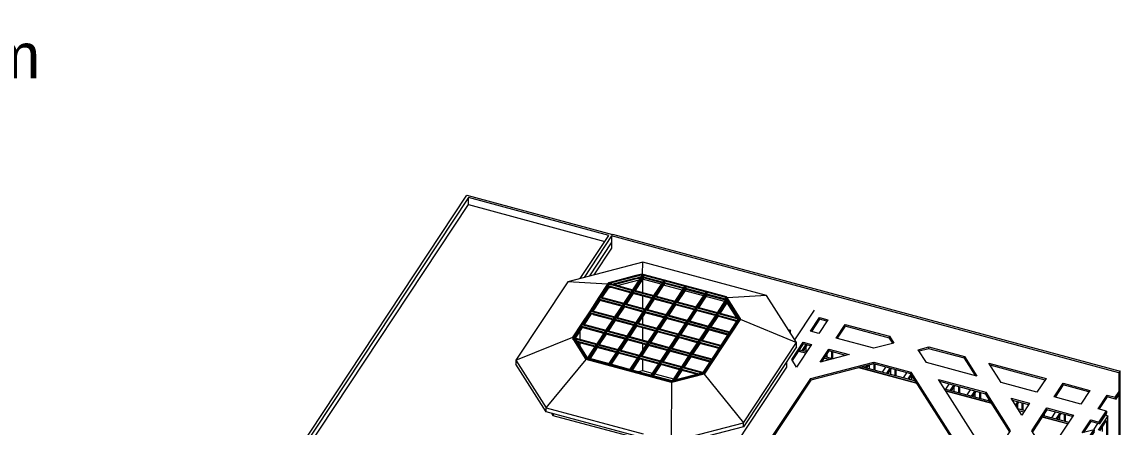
# Model space of a CAD drawing. Header units: millimetres. Extents: x -40531 to 31993, y -28732 to 45416.
# Drawn here: x -15798 to 31993, y 27770 to 45416 of the extents above; entities that cross this region are included whole.
import ezdxf

# ---------------------------------------------------------------- set-up
doc = ezdxf.new("R2010")
doc.units = ezdxf.units.MM
for name, color, linetype, lineweight in [('A-FLOR', 192, 'Continuous', 9), ('A-GENM', 13, 'Continuous', 9), ('A-GLAZ-CURT', 52, 'Continuous', 9), ('A-GLAZ-CWMG', 51, 'Continuous', 9), ('A-ROOF', 132, 'Continuous', 9), ('A-WALL', 113, 'Continuous', 9), ('A-WALL-FNSH', 113, 'Continuous', 25), ('A-WALL-PATT', 111, 'Continuous', 25), ('G-ANNO-TEXT', 231, 'Continuous', 9), ('I-WALL', 2, 'Continuous', 9)]:
    doc.layers.add(name, color=color, linetype=linetype, lineweight=lineweight)
doc.styles.add('Arial', font='arial.ttf', dxfattribs={"height": 1967.065868})
pattern_1 = [(56.539, (-661.76, 9741.72), (316.28975, 634.84372), [23.663, -406.57, 23.663, -2701.146]), (56.539, (-661.76, 9741.72), (316.28975, 634.84372), [-453.896, -406.57, 23.663, -836.803, -1434.11]), (56.539, (-661.76, 9741.72), (316.28975, 634.84372), [-1720.932, 23.663, -406.57, 23.663, -980.214]), (56.539, (-661.76, 9741.72), (316.28975, 634.84372), [-2174.828, -263.159, 23.663, -693.392]), (117.634, (-543.15, 9999.32), (-226.62287, 120.31486), [14.065, -241.654, -1619.554]), (117.634, (-543.15, 9999.32), (-226.62287, 120.31486), [-255.719, 14.065, -241.654, -1363.835]), (117.634, (-543.15, 9999.32), (-226.62287, 120.31486), [-511.438, 14.065, -497.373, -852.397]), (117.634, (-543.15, 9999.32), (-226.62287, 120.31486), [-1022.876, 14.065, -241.654, -596.678]), (117.634, (-543.15, 9999.32), (-226.62287, 120.31486), [-1278.595, 14.065, -156.415, -426.198]), (117.634, (-543.15, 9999.32), (-226.62287, 120.31486), [-1449.074, 14.065, -412.134]), (258.548, (-503.62, 10371.69), (-89.66235, -755.15797), [32.855, -564.514, -3783.336]), (258.548, (-503.62, 10371.69), (-89.66235, -755.15797), [-597.369, 32.855, -564.514, -3185.967]), (258.548, (-503.62, 10371.69), (-89.66235, -755.15797), [-1194.738, 32.855, -1161.882, -1991.23]), (258.548, (-503.62, 10371.69), (-89.66235, -755.15797), [-2389.475, 32.855, -564.514, -1393.861]), (258.548, (-503.62, 10371.69), (-89.66235, -755.15797), [-2986.844, 32.855, -365.391, -995.615]), (258.548, (-503.62, 10371.69), (-89.66235, -755.15797), [-3385.09, 32.855, -962.76])]

# ---------------------------------------------------------------- blocks, each defined once
blk = doc.blocks.new('System Panel - Glazed-153580-3D Section')
at = {"layer": 'A-GLAZ-CURT'}
for p, q in [((12928, 30277), (12635, 29834)), ((12650, 29838), (12928, 30258)), ((13622, 30090), (12928, 30277)), ((12928, 30258), (12928, 30277)), ((12928, 30258), (13585, 30081))]:
    blk.add_line(p, q, dxfattribs=at)
blk = doc.blocks.new('System Panel - Glazed-153581-3D Section')
at = {"layer": 'A-GLAZ-CURT'}
for p, q in [((13317, 30866), (12990, 30372)), ((13001, 30369), (13317, 30847)), ((14172, 30635), (13317, 30866)), ((13317, 30847), (13317, 30866)), ((13317, 30847), (14161, 30619))]:
    blk.add_line(p, q, dxfattribs=at)
blk = doc.blocks.new('System Panel - Glazed-153474-3D Section')
at = {"layer": 'A-GLAZ-CURT'}
for p, q in [((13706, 31455), (13379, 30960)), ((13390, 30958), (13706, 31436)), ((14561, 31224), (13706, 31455)), ((13706, 31436), (13706, 31455)), ((13706, 31436), (14551, 31208))]:
    blk.add_line(p, q, dxfattribs=at)
blk = doc.blocks.new('System Panel - Glazed-153582-3D Section')
at = {"layer": 'A-GLAZ-CURT'}
for p, q in [((12007, 30526), (11670, 30017)), ((11681, 30014), (12007, 30507)), ((12839, 30301), (12007, 30526)), ((12007, 30507), (12007, 30526)), ((12007, 30507), (12828, 30285))]:
    blk.add_line(p, q, dxfattribs=at)
blk = doc.blocks.new('System Panel - Glazed-153440-3D Section')
at = {"layer": 'A-GLAZ-CURT'}
for p, q in [((12396, 31115), (12069, 30620)), ((12080, 30617), (12396, 31096)), ((13228, 30890), (12396, 31115)), ((12396, 31096), (12396, 31115)), ((12396, 31096), (13217, 30874))]:
    blk.add_line(p, q, dxfattribs=at)
blk = doc.blocks.new('System Panel - Glazed-153583-3D Section')
at = {"layer": 'A-GLAZ-CURT'}
for p, q in [((11086, 30775), (10749, 30266)), ((10760, 30263), (11086, 30756)), ((11918, 30550), (11086, 30775)), ((11086, 30756), (11086, 30775)), ((11086, 30756), (11907, 30534))]:
    blk.add_line(p, q, dxfattribs=at)
blk = doc.blocks.new('System Panel - Glazed-153584-3D Section')
at = {"layer": 'A-GLAZ-CURT'}
for p, q in [((14874, 33221), (14547, 32727)), ((14558, 32724), (14874, 33202)), ((14914, 33210), (14874, 33221)), ((14874, 33202), (14874, 33221)), ((14874, 33202), (14914, 33191)), ((15360, 32507), (14932, 33181)), ((14932, 33162), (14932, 33181)), ((14932, 33162), (15346, 32511))]:
    blk.add_line(p, q, dxfattribs=at)
blk = doc.blocks.new('System Panel - Glazed-153606-3D Section')
at = {"layer": 'A-GLAZ-CURT'}
for p, q in [((13952, 33470), (13626, 32976)), ((14011, 33559), (13952, 33470)), ((13952, 33451), (14011, 33540)), ((13952, 33451), (13952, 33470)), ((14833, 33337), (14011, 33559)), ((14011, 33540), (14011, 33559)), ((14011, 33540), (14832, 33318)), ((13636, 32973), (13952, 33451)), ((14855, 33303), (14833, 33337)), ((14833, 33318), (14833, 33337)), ((14833, 33318), (14840, 33307)), ((14874, 33262), (14877, 33268)), ((14877, 33249), (14874, 33243))]:
    blk.add_line(p, q, dxfattribs=at)
blk = doc.blocks.new('System Panel - Glazed-153586-3D Section')
at = {"layer": 'A-GLAZ-CURT'}
for p, q in [((13031, 33719), (12704, 33224)), ((12715, 33221), (13031, 33699)), ((13090, 33808), (13031, 33719)), ((13031, 33699), (13031, 33719)), ((13031, 33699), (13042, 33716)), ((13043, 33717), (13090, 33788)), ((13922, 33583), (13090, 33808)), ((13090, 33788), (13090, 33808)), ((13090, 33788), (13911, 33567))]:
    blk.add_line(p, q, dxfattribs=at)
blk = doc.blocks.new('System Panel - Glazed-153607-3D Section')
at = {"layer": 'A-GLAZ-CURT'}
for p, q in [((14877, 33268), (14874, 33262)), ((14874, 33243), (14877, 33249)), ((14874, 33221), (14914, 33210)), ((14914, 33191), (14874, 33202)), ((14914, 33210), (14877, 33268)), ((14877, 33249), (14877, 33268)), ((14877, 33249), (14899, 33214)), ((14899, 33214), (14914, 33191)), ((14914, 33191), (14914, 33210))]:
    blk.add_line(p, q, dxfattribs=at)
blk = doc.blocks.new('System Panel - Glazed-153628-3D Section')
at = {"layer": 'A-GLAZ-CURT'}
for p, q in [((9154, 31296), (8341, 31516)), ((8355, 31493), (9143, 31280))]:
    blk.add_line(p, q, dxfattribs=at)
blk = doc.blocks.new('System Panel - Glazed-153627-3D Section')
at = {"layer": 'A-GLAZ-CURT'}
for p, q in [((8572, 32147), (8250, 31659)), ((8256, 31650), (8572, 32128)), ((8688, 32116), (8572, 32147)), ((8572, 32128), (8572, 32147)), ((8572, 32128), (8688, 32097)), ((9543, 31885), (8688, 32116)), ((8688, 32097), (8688, 32116)), ((8688, 32097), (9533, 31869))]:
    blk.add_line(p, q, dxfattribs=at)
blk = doc.blocks.new('System Panel - Glazed-153626-3D Section')
at = {"layer": 'A-GLAZ-CURT'}
for p, q in [((8961, 32736), (8635, 32242)), ((8645, 32239), (8961, 32717)), ((9077, 32705), (8961, 32736)), ((8961, 32717), (8961, 32736)), ((8961, 32717), (9077, 32685)), ((9932, 32474), (9077, 32705)), ((9077, 32685), (9077, 32705)), ((9077, 32685), (9922, 32457))]:
    blk.add_line(p, q, dxfattribs=at)
blk = doc.blocks.new('System Panel - Glazed-153625-3D Section')
at = {"layer": 'A-GLAZ-CURT'}
for p, q in [((9977, 34009), (9886, 33985)), ((9923, 33975), (9977, 33990)), ((10940, 34259), (9977, 34009)), ((9977, 33990), (10940, 34239)), ((9977, 33990), (9977, 34009)), ((10940, 34239), (10940, 34259)), ((11100, 34240), (10987, 34271)), ((10987, 34251), (11089, 34224))]:
    blk.add_line(p, q, dxfattribs=at)
blk = doc.blocks.new('System Panel - Glazed-153545-3D Section')
at = {"layer": 'A-GLAZ-CURT'}
for p, q in [((11148, 34312), (10987, 34271)), ((10987, 34271), (11100, 34240)), ((10987, 34252), (10987, 34271)), ((10987, 34251), (10987, 34252)), ((11089, 34224), (10987, 34251)), ((10988, 34252), (11023, 34261)), ((11023, 34261), (11132, 34289))]:
    blk.add_line(p, q, dxfattribs=at)
blk = doc.blocks.new('Rectangular Mullion - 50 x 150mm-153574-3D Section')
at = {"layer": 'A-GLAZ-CWMG'}
for p, q in [((12882, 30366), (12508, 29801)), ((12928, 30354), (12574, 29818)), ((12928, 30238), (12666, 29842)), ((12882, 30366), (12928, 30354)), ((12928, 30354), (12928, 30277)), ((12928, 30277), (12928, 30238)), ((12508, 29801), (12574, 29818))]:
    blk.add_line(p, q, dxfattribs=at)
blk = doc.blocks.new('Rectangular Mullion - 50 x 150mm-153491-3D Section')
at = {"layer": 'A-GLAZ-CWMG'}
for p, q in [((8572, 32224), (8592, 32253)), ((8572, 32147), (8572, 32224)), ((8688, 32192), (8572, 32224)), ((8572, 32108), (8572, 32147)), ((8688, 32077), (8572, 32108)), ((8708, 32222), (8592, 32253))]:
    blk.add_line(p, q, dxfattribs=at)
blk = doc.blocks.new('Rectangular Mullion - 50 x 150mm-153575-3D Section')
at = {"layer": 'A-GLAZ-CWMG'}
for p, q in [((8194, 31632), (8213, 31661)), ((8194, 31574), (8194, 31632)), ((8299, 31604), (8194, 31632)), ((8318, 31633), (8213, 31661))]:
    blk.add_line(p, q, dxfattribs=at)
blk = doc.blocks.new('Rectangular Mullion - 50 x 150mm-153593-3D Section')
at = {"layer": 'A-GLAZ-CWMG'}
for p, q in [((15392, 32481), (15417, 32519)), ((15417, 32519), (15463, 32507)), ((15438, 32469), (15463, 32507)), ((15463, 32507), (15463, 32451))]:
    blk.add_line(p, q, dxfattribs=at)
blk = doc.blocks.new('Rectangular Mullion - 50 x 150mm-153510-3D Section')
at = {"layer": 'A-GLAZ-CWMG'}
for p, q in [((14826, 33426), (14872, 33438)), ((14858, 33374), (14826, 33426)), ((14905, 33386), (14858, 33374)), ((14858, 33374), (14858, 33302)), ((14905, 33386), (14872, 33438))]:
    blk.add_line(p, q, dxfattribs=at)
blk = doc.blocks.new('Rectangular Mullion - 50 x 150mm-153479-3D Section')
at = {"layer": 'A-GLAZ-CWMG'}
for p, q in [((10777, 33710), (9855, 33959)), ((10796, 33740), (9875, 33988)), ((10689, 33618), (9855, 33843))]:
    blk.add_line(p, q, dxfattribs=at)
blk = doc.blocks.new('Rectangular Mullion - 50 x 150mm-153428-3D Section')
at = {"layer": 'A-GLAZ-CWMG'}
for p, q in [((11698, 33461), (10777, 33710)), ((11717, 33491), (10796, 33740)), ((11610, 33370), (10800, 33589))]:
    blk.add_line(p, q, dxfattribs=at)
blk = doc.blocks.new('Rectangular Mullion - 50 x 150mm-153494-3D Section')
at = {"layer": 'A-GLAZ-CWMG'}
for p, q in [((14993, 31878), (14072, 32126)), ((15013, 31907), (14092, 32156)), ((14929, 31780), (14095, 32005)), ((15013, 31907), (14993, 31878))]:
    blk.add_line(p, q, dxfattribs=at)
blk = doc.blocks.new('Rectangular Mullion - 50 x 150mm-V1-3D Section')
at = {"layer": 'A-GLAZ-CWMG'}
for p, q in [((9220, 31355), (8299, 31604)), ((9240, 31384), (8318, 31633)), ((9132, 31263), (8370, 31469))]:
    blk.add_line(p, q, dxfattribs=at)
blk = doc.blocks.new('Rectangular Mullion - 50 x 150mm-153452-3D Section')
at = {"layer": 'A-GLAZ-CWMG'}
for p, q in [((13988, 33642), (13067, 33890)), ((14008, 33671), (13086, 33920)), ((13900, 33550), (13090, 33769))]:
    blk.add_line(p, q, dxfattribs=at)
blk = doc.blocks.new('Rectangular Mullion - 50 x 150mm-153594-3D Section')
at = {"layer": 'A-GLAZ-CWMG'}
for p, q in [((15409, 32507), (14932, 33257)), ((15331, 32515), (14932, 33142)), ((15463, 32507), (14979, 33269)), ((15463, 32507), (15463, 32451))]:
    blk.add_line(p, q, dxfattribs=at)
blk = doc.blocks.new('Rectangular Mullion - 50 x 150mm-153595-3D Section')
at = {"layer": 'A-GLAZ-CWMG'}
for p, q in [((13851, 30150), (14225, 30715)), ((13889, 30125), (14271, 30702)), ((13889, 30125), (13889, 30069))]:
    blk.add_line(p, q, dxfattribs=at)
blk = doc.blocks.new('Rectangular Mullion - 50 x 150mm-153512-3D Section')
at = {"layer": 'A-GLAZ-CWMG'}
for p, q in [((14932, 33257), (14858, 33374)), ((14884, 33218), (14874, 33235)), ((14899, 33195), (14884, 33218)), ((14932, 33142), (14899, 33195)), ((14979, 33269), (14905, 33386))]:
    blk.add_line(p, q, dxfattribs=at)
blk = doc.blocks.new('Rectangular Mullion - 50 x 150mm-153596-3D Section')
at = {"layer": 'A-GLAZ-CWMG'}
for p, q in [((13845, 30148), (13871, 30155)), ((13864, 30118), (13845, 30148)), ((13864, 30118), (13889, 30125)), ((13864, 30063), (13864, 30118)), ((13871, 30155), (13889, 30125)), ((13889, 30125), (13889, 30069))]:
    blk.add_line(p, q, dxfattribs=at)
blk = doc.blocks.new('Rectangular Mullion - 50 x 150mm-153514-3D Section')
at = {"layer": 'A-GLAZ-CWMG'}
for p, q in [((11165, 34404), (11185, 34433)), ((11244, 34417), (11185, 34433)), ((11225, 34388), (11165, 34404))]:
    blk.add_line(p, q, dxfattribs=at)
blk = doc.blocks.new('Rectangular Mullion - 50 x 150mm-153597-3D Section')
at = {"layer": 'A-GLAZ-CWMG'}
for p, q in [((8536, 32251), (8171, 31698)), ((8582, 32238), (8225, 31698)), ((8572, 32108), (8267, 31647)), ((8171, 31646), (8171, 31698))]:
    blk.add_line(p, q, dxfattribs=at)
blk = doc.blocks.new('Rectangular Mullion - 50 x 150mm-153598-3D Section')
at = {"layer": 'A-GLAZ-CWMG'}
for p, q in [((9959, 34115), (9728, 34055)), ((9977, 34085), (9766, 34030)), ((9766, 34030), (9766, 34018)), ((9977, 33970), (9960, 33965))]:
    blk.add_line(p, q, dxfattribs=at)
blk = doc.blocks.new('Rectangular Mullion - 50 x 150mm-153599-3D Section')
at = {"layer": 'A-GLAZ-CWMG'}
for p, q in [((8264, 31551), (8762, 30767)), ((8311, 31563), (8801, 30792)), ((8762, 30717), (8762, 30767))]:
    blk.add_line(p, q, dxfattribs=at)
blk = doc.blocks.new('Rectangular Mullion - 50 x 150mm-153517-3D Section')
at = {"layer": 'A-GLAZ-CWMG'}
for p, q in [((11585, 30005), (12488, 29761)), ((11604, 30035), (12489, 29796)), ((12488, 29706), (12488, 29761))]:
    blk.add_line(p, q, dxfattribs=at)
blk = doc.blocks.new('Rectangular Mullion - 50 x 150mm-153431-3D Section')
at = {"layer": 'A-GLAZ-CWMG'}
for p, q in [((10507, 31701), (10138, 31142)), ((10553, 31689), (10184, 31129)), ((10553, 31573), (10248, 31112)), ((10507, 31701), (10553, 31689)), ((10553, 31689), (10553, 31612)), ((10553, 31612), (10553, 31573)), ((10184, 31129), (10138, 31142))]:
    blk.add_line(p, q, dxfattribs=at)
blk = doc.blocks.new('Rectangular Mullion - 50 x 150mm-153536-3D Section')
at = {"layer": 'A-GLAZ-CWMG'}
for p, q in [((12123, 34145), (12064, 34056)), ((12169, 34133), (12110, 34044)), ((12169, 34017), (12110, 33929)), ((12123, 34145), (12169, 34133)), ((12169, 34133), (12169, 34056)), ((12169, 34056), (12169, 34017))]:
    blk.add_line(p, q, dxfattribs=at)
blk = doc.blocks.new('Rectangular Mullion - 50 x 150mm-153576-3D Section')
at = {"layer": 'A-GLAZ-CWMG'}
for p, q in [((12064, 34056), (11694, 33497)), ((12110, 34044), (11740, 33485)), ((11740, 33485), (11694, 33497)), ((12110, 33929), (11805, 33467))]:
    blk.add_line(p, q, dxfattribs=at)
blk = doc.blocks.new('Rectangular Mullion - 50 x 150mm-153577-3D Section')
at = {"layer": 'A-GLAZ-CWMG'}
for p, q in [((10118, 31112), (9739, 30538)), ((10164, 31100), (9785, 30526)), ((10118, 31112), (10164, 31100)), ((10164, 31100), (10164, 31023)), ((10164, 30985), (9850, 30508)), ((10164, 31023), (10164, 30985)), ((9785, 30526), (9739, 30538))]:
    blk.add_line(p, q, dxfattribs=at)
blk = doc.blocks.new('Rectangular Mullion - 50 x 150mm-153518-3D Section')
at = {"layer": 'A-GLAZ-CWMG'}
for p, q in [((8762, 30767), (8782, 30797)), ((8762, 30717), (8762, 30767)), ((8762, 30767), (8821, 30751)), ((8782, 30797), (8841, 30781))]:
    blk.add_line(p, q, dxfattribs=at)
blk = doc.blocks.new('Rectangular Mullion - 50 x 150mm-153463-3D Section')
at = {"layer": 'A-GLAZ-CWMG'}
for p, q in [((14614, 31304), (15003, 31892)), ((14660, 31291), (15049, 31880))]:
    blk.add_line(p, q, dxfattribs=at)
blk = doc.blocks.new('Rectangular Mullion - 50 x 150mm-V2-3D Section')
at = {"layer": 'A-GLAZ-CWMG'}
for p, q in [((8821, 30751), (9742, 30503)), ((8841, 30781), (9762, 30532))]:
    blk.add_line(p, q, dxfattribs=at)
blk = doc.blocks.new('Rectangular Mullion - 50 x 150mm-153600-3D Section')
at = {"layer": 'A-GLAZ-CWMG'}
for p, q in [((8203, 31647), (8264, 31551)), ((8250, 31659), (8311, 31563))]:
    blk.add_line(p, q, dxfattribs=at)
blk = doc.blocks.new('Rectangular Mullion - 50 x 150mm-153578-3D Section')
at = {"layer": 'A-GLAZ-CWMG'}
for p, q in [((13766, 30127), (12905, 30360)), ((13832, 30144), (12924, 30389)), ((13548, 30071), (12928, 30238)), ((13766, 30127), (13832, 30144))]:
    blk.add_line(p, q, dxfattribs=at)
blk = doc.blocks.new('Rectangular Mullion - 50 x 150mm-153601-3D Section')
at = {"layer": 'A-GLAZ-CWMG'}
for p, q in [((12495, 29797), (13845, 30148)), ((12513, 29768), (13864, 30118))]:
    blk.add_line(p, q, dxfattribs=at)
blk = doc.blocks.new('Rectangular Mullion - 50 x 150mm-153602-3D Section')
at = {"layer": 'A-GLAZ-CWMG'}
for p, q in [((12469, 29791), (12495, 29797)), ((12488, 29761), (12469, 29791)), ((12488, 29761), (12513, 29768)), ((12488, 29706), (12488, 29761)), ((12495, 29797), (12513, 29768)), ((12513, 29768), (12513, 29712))]:
    blk.add_line(p, q, dxfattribs=at)
blk = doc.blocks.new('Rectangular Mullion - 50 x 150mm-153603-3D Section')
at = {"layer": 'A-GLAZ-CWMG'}
for p, q in [((8171, 31698), (8217, 31710)), ((8171, 31646), (8171, 31698)), ((8171, 31698), (8203, 31647)), ((8250, 31659), (8203, 31647)), ((8217, 31710), (8250, 31659))]:
    blk.add_line(p, q, dxfattribs=at)
blk = doc.blocks.new('Rectangular Mullion - 50 x 150mm-153523-3D Section')
at = {"layer": 'A-GLAZ-CWMG'}
for p, q in [((11185, 34433), (10922, 34365)), ((11184, 34399), (10940, 34335)), ((11024, 34241), (10940, 34220)), ((11060, 34251), (11024, 34241)), ((11117, 34266), (11060, 34251)), ((11184, 34368), (11184, 34399))]:
    blk.add_line(p, q, dxfattribs=at)
blk = doc.blocks.new('Rectangular Mullion - 50 x 150mm-153524-3D Section')
at = {"layer": 'A-GLAZ-CWMG'}
for p, q in [((14833, 33413), (13988, 33642)), ((14872, 33438), (14008, 33671)), ((14821, 33301), (14011, 33520)), ((14833, 33337), (14833, 33413)), ((14833, 33309), (14833, 33337))]:
    blk.add_line(p, q, dxfattribs=at)
blk = doc.blocks.new('Rectangular Mullion - 50 x 150mm-153525-3D Section')
at = {"layer": 'A-GLAZ-CWMG'}
for p, q in [((10922, 34365), (9959, 34115)), ((10940, 34335), (9977, 34085)), ((10940, 34220), (9977, 33970))]:
    blk.add_line(p, q, dxfattribs=at)
blk = doc.blocks.new('Rectangular Mullion - 50 x 150mm-153604-3D Section')
at = {"layer": 'A-GLAZ-CWMG'}
for p, q in [((9728, 34055), (9703, 34017)), ((9728, 34055), (9774, 34043)), ((9774, 34043), (9749, 34005))]:
    blk.add_line(p, q, dxfattribs=at)
blk = doc.blocks.new('Rectangular Mullion - 50 x 150mm-V3-3D Section')
at = {"layer": 'A-GLAZ-CWMG'}
for p, q in [((9703, 34017), (9314, 33428)), ((9749, 34005), (9360, 33416)), ((9740, 33875), (9435, 33413))]:
    blk.add_line(p, q, dxfattribs=at)
blk = doc.blocks.new('Rectangular Mullion - 50 x 150mm-153605-3D Section')
at = {"layer": 'A-GLAZ-CWMG'}
for p, q in [((14827, 33310), (14458, 32751)), ((14874, 33298), (14504, 32738)), ((14874, 33182), (14569, 32721)), ((14827, 33310), (14874, 33298)), ((14874, 33298), (14874, 33221)), ((14874, 33221), (14874, 33182)), ((14504, 32738), (14458, 32751))]:
    blk.add_line(p, q, dxfattribs=at)
blk = doc.blocks.new('Family1 - Family1-218933-3D Section')
at = {"layer": 'A-GENM'}
for p, q in [((18685, 32867), (17831, 31575)), ((18521, 31948), (18916, 32545)), ((18916, 32545), (19279, 32447)), ((18916, 32468), (18916, 32545)), ((18916, 32468), (18564, 31936)), ((19279, 32447), (18885, 31850)), ((19236, 32382), (18916, 32468)), ((19637, 31647), (20032, 32244)), ((20032, 32167), (19680, 31635)), ((20032, 32244), (21961, 31723)), ((20032, 32167), (20032, 32244)), ((21961, 31646), (20032, 32167)), ((18885, 31850), (18521, 31948)), ((21280, 31203), (19637, 31647)), ((21961, 31723), (22148, 31428)), ((21961, 31646), (21961, 31723)), ((22106, 31418), (21961, 31646)), ((17704, 30712), (18203, 31467)), ((18203, 31390), (17729, 30673)), ((18567, 31369), (17914, 30381)), ((18203, 31467), (18567, 31369)), ((18203, 31390), (18203, 31467)), ((18524, 31304), (18203, 31390)), ((18943, 30597), (19319, 31166)), ((19319, 31089), (19004, 30612)), ((19319, 31166), (20210, 30925)), ((19319, 31166), (19319, 31089)), ((20065, 30888), (19319, 31089)), ((22148, 31428), (21280, 31203)), ((23212, 31141), (23672, 31261)), ((23564, 30586), (23212, 31141)), ((23672, 31184), (23254, 31075)), ((23672, 31261), (25218, 30844)), ((23672, 31184), (23672, 31261)), ((25218, 30767), (23672, 31184)), ((17914, 30381), (17704, 30712)), ((18533, 29891), (21273, 30602)), ((20210, 30925), (18943, 30597)), ((21273, 30602), (22895, 30164)), ((21273, 30525), (21273, 30602)), ((25218, 30844), (25757, 29994)), ((25218, 30767), (25218, 30844)), ((25698, 30010), (25218, 30767)), ((17479, 30373), (15300, 27076)), ((21273, 30525), (18533, 29814)), ((22895, 30088), (21273, 30525)), ((22895, 30164), (25372, 26265)), ((22895, 30088), (22895, 30164)), ((25757, 29994), (23564, 30586)), ((26821, 29707), (26281, 30556)), ((26281, 30556), (28772, 29884)), ((28729, 29819), (26340, 30464)), ((16539, 26873), (18533, 29891)), ((18533, 29814), (16564, 26835)), ((18533, 29814), (18533, 29891)), ((25330, 26254), (22895, 30088)), ((26225, 26486), (24094, 29841)), ((24094, 29841), (26151, 29285)), ((26151, 29208), (24153, 29748)), ((28378, 29287), (26821, 29707)), ((28772, 29884), (28378, 29287)), ((29130, 29084), (29524, 29681)), ((29524, 29681), (30678, 29369)), ((29524, 29604), (29524, 29681)), ((26151, 29285), (27069, 27840)), ((26151, 29208), (26151, 29285)), ((27069, 27763), (26151, 29208)), ((29524, 29604), (29173, 29072)), ((30635, 29304), (29524, 29604)), ((30678, 29369), (30284, 28772)), ((31036, 28569), (31431, 29166)), ((31431, 29166), (31800, 29066)), ((31431, 29089), (31431, 29166)), ((27255, 29023), (28060, 28806)), ((27720, 28292), (27255, 29023)), ((28017, 28741), (27314, 28930)), ((28060, 28806), (27720, 28292)), ((30284, 28772), (29130, 29084)), ((31431, 29089), (31079, 28557)), ((31800, 28990), (31431, 29089)), ((28154, 27608), (28812, 28603)), ((28812, 28526), (28179, 27569)), ((28812, 28603), (29966, 28291)), ((28812, 28526), (28812, 28603)), ((29923, 28226), (28812, 28526)), ((29966, 28291), (29272, 27241)), ((31405, 28469), (31036, 28569)), ((27069, 27840), (27214, 27612)), ((27189, 27574), (27069, 27763)), ((30342, 27519), (30718, 28088)), ((30718, 28011), (30403, 27535)), ((30718, 28088), (31087, 27989)), ((30718, 28011), (30718, 28088)), ((31087, 27912), (30718, 28011)), ((27214, 27612), (26521, 26563)), ((28512, 27044), (28154, 27608)), ((30867, 27655), (30342, 27519)), ((14762, 26931), (14669, 26790)), ((15300, 27076), (14762, 26931)), ((15074, 26732), (15595, 26873)), ((15534, 26779), (15121, 26668)), ((15595, 26873), (15409, 26590)), ((17015, 26157), (16539, 26873)), ((29272, 27241), (28512, 27044)), ((29255, 25875), (29893, 26839)), ((29893, 26839), (30417, 26975)), ((30417, 26898), (29893, 26762)), ((29893, 26762), (29893, 26839)), ((15045, 26689), (15074, 26732)), ((15074, 26732), (15074, 26681)), ((25972, 26103), (26871, 26336)), ((26521, 26563), (26225, 26486)), ((26871, 26336), (26337, 25528)), ((27221, 26110), (28035, 26321)), ((28035, 26321), (28315, 25879)), ((28035, 26244), (28035, 26321)), ((29893, 26762), (29280, 25836)), ((25372, 26265), (20906, 25106)), ((26337, 25528), (25972, 26103)), ((26810, 26244), (26014, 26037)), ((26835, 25526), (27221, 26110)), ((27221, 26033), (26860, 25487)), ((28035, 26244), (27221, 26033)), ((27221, 26033), (27221, 26110)), ((28315, 25879), (27915, 25274)), ((28290, 25841), (28035, 26244)), ((28267, 25049), (28813, 25877)), ((28813, 25877), (29182, 25296)), ((28813, 25877), (28813, 25800)), ((29405, 25639), (29255, 25875)), ((13806, 25485), (13794, 25466)), ((14170, 25364), (14182, 25383)), ((14226, 25372), (14213, 25352)), ((22106, 24782), (25718, 25720)), ((25718, 25643), (22251, 24743)), ((25839, 25530), (25183, 24538)), ((25718, 25720), (25839, 25530)), ((25718, 25643), (25718, 25720)), ((25814, 25493), (25718, 25643)), ((27130, 25062), (26835, 25526)), ((28813, 25800), (28329, 25066)), ((29141, 25285), (28813, 25800)), ((29563, 25682), (29405, 25639)), ((13548, 25093), (13535, 25074)), ((13911, 24973), (13924, 24992)), ((13967, 24980), (13954, 24961)), ((14287, 24894), (14275, 24874)), ((14546, 25285), (14533, 25266)), ((15334, 25050), (15346, 25069)), ((15389, 25057), (15377, 25038)), ((27915, 25274), (27130, 25062)), ((29182, 25296), (28267, 25049)), ((28618, 24825), (28931, 24909)), ((28931, 24909), (28990, 24816)), ((28931, 24832), (28931, 24909)), ((15075, 24658), (15087, 24677)), ((15131, 24666), (15118, 24647)), ((16997, 24601), (16979, 24628)), ((17041, 24611), (17059, 24584)), ((24817, 24439), (23533, 24093)), ((25183, 24538), (24817, 24439)), ((27938, 23796), (28618, 24825)), ((28618, 24748), (27963, 23757)), ((28931, 24832), (28618, 24748)), ((28618, 24825), (28618, 24748)), ((28990, 24739), (28931, 24832)), ((17130, 24126), (17088, 24115)), ((25244, 23118), (25885, 24089)), ((25885, 24012), (25287, 23106)), ((25885, 24089), (26628, 24289)), ((26628, 24212), (25885, 24012)), ((25885, 24012), (25885, 24089)), ((26628, 24289), (26940, 23797)), ((26628, 24289), (26628, 24212)), ((26915, 23760), (26628, 24212)), ((18651, 23693), (18633, 23720)), ((23880, 23548), (24669, 23761)), ((24607, 23667), (23921, 23483)), ((24395, 23347), (23927, 23473)), ((24669, 23761), (24395, 23347)), ((26940, 23797), (26302, 22832)), ((28127, 23510), (27938, 23796)), ((26302, 22832), (25244, 23118)), ((27150, 22603), (27439, 23041)), ((27439, 22964), (27193, 22592)), ((27439, 23041), (27628, 22755)), ((27439, 22964), (27439, 23041)), ((27628, 22678), (27439, 22964)), ((24330, 21821), (24858, 22619)), ((24858, 22542), (24330, 21744)), ((24858, 22619), (26012, 22308)), ((24858, 22542), (24858, 22619)), ((25968, 22243), (24858, 22542)), ((27471, 22516), (27150, 22603)), ((26012, 22308), (24165, 19513)), ((24545, 18748), (26764, 22105)), ((26764, 22028), (24588, 18736)), ((26764, 22105), (27133, 22005)), ((26764, 22028), (26764, 22105)), ((27133, 21928), (26764, 22028)), ((24914, 18648), (24545, 18748)), ((24165, 18215), (24213, 18289)), ((24213, 18212), (24165, 18138)), ((24604, 18179), (24165, 18060)), ((24213, 18289), (24606, 18183)), ((24213, 18212), (24213, 18289)), ((24467, 18143), (24213, 18212))]:
    blk.add_line(p, q, dxfattribs=at)
at = {"layer": 'A-GENM', "lineweight": 25}
for p, q in [((31958, 29307), (31800, 29066)), ((31800, 28990), (31958, 29230)), ((31958, 29230), (31958, 29307)), ((31800, 29066), (31800, 28990)), ((31405, 28469), (31087, 27989)), ((31087, 27912), (31405, 28392)), ((31405, 28392), (31405, 28469)), ((31087, 27989), (31087, 27912)), ((30867, 27655), (30417, 26975)), ((30417, 26898), (30867, 27578)), ((30867, 27578), (30867, 27655)), ((30417, 26975), (30417, 26898)), ((29563, 25682), (28990, 24816)), ((28990, 24739), (29563, 25605)), ((29563, 25605), (29563, 25682)), ((28990, 24816), (28990, 24739)), ((28127, 23510), (27628, 22755)), ((27628, 22678), (28127, 23433)), ((28127, 23433), (28127, 23510)), ((27471, 22516), (27133, 22005)), ((27471, 22440), (27471, 22516)), ((27628, 22755), (27628, 22678)), ((27133, 21928), (27471, 22440)), ((27133, 22005), (27133, 21928)), ((24914, 18648), (24606, 18183)), ((24914, 18571), (24914, 18648)), ((24604, 18179), (24128, 17459)), ((24604, 18102), (24604, 18179)), ((24606, 18106), (24914, 18571)), ((24606, 18183), (24606, 18106)), ((24128, 17382), (24604, 18102)), ((24128, 17459), (24128, 17382))]:
    blk.add_line(p, q, dxfattribs=at)
blk = doc.blocks.new('elman - elman-246418-3D Section')
at = {"layer": 'A-GENM'}
for p, q in [((17548, 32020), (17647, 31993)), ((17647, 31993), (17605, 31930)), ((17647, 31864), (17647, 31993)), ((18315, 31360), (18150, 31111)), ((18215, 31094), (18379, 31343)), ((18326, 31064), (18326, 31262)), ((18510, 31308), (18510, 31283)), ((19247, 30815), (19247, 30980)), ((19431, 31059), (19431, 30765)), ((19490, 30749), (19490, 31043)), ((19934, 30854), (19973, 30913)), ((20967, 30446), (20914, 30365)), ((20978, 30348), (21059, 30470)), ((21090, 30318), (21090, 30478)), ((21274, 30525), (21274, 30268)), ((21332, 30252), (21332, 30509)), ((21650, 30166), (21795, 30385)), ((21979, 30335), (21835, 30116)), ((21899, 30099), (22044, 30317)), ((22011, 30069), (22011, 30267)), ((22195, 30277), (22195, 30019)), ((22253, 30003), (22253, 30261)), ((22572, 29917), (22716, 30136)), ((22898, 30083), (22756, 29868)), ((22821, 29850), (22935, 30024)), ((22932, 29820), (22932, 30019)), ((24414, 29420), (24558, 29638)), ((24743, 29589), (24598, 29370)), ((24663, 29353), (24807, 29571)), ((24774, 29323), (24774, 29521)), ((24959, 29530), (24959, 29273)), ((25017, 29257), (25017, 29515)), ((25335, 29171), (25480, 29390)), ((25664, 29340), (25519, 29121)), ((25584, 29104), (25729, 29322)), ((25695, 29074), (25695, 29272)), ((25880, 29282), (25880, 29024)), ((25938, 29008), (25938, 29266)), ((26256, 28922), (26295, 28982)), ((27330, 28905), (27342, 28923)), ((27526, 28873), (27437, 28737)), ((27474, 28679), (27591, 28856)), ((27538, 28578), (27538, 28775)), ((27722, 28820), (27722, 28527)), ((27780, 28511), (27780, 28805)), ((28702, 28262), (28702, 28359)), ((29020, 28176), (29185, 28425)), ((29369, 28376), (29204, 28127)), ((29269, 28109), (29434, 28358)), ((29380, 28079), (29380, 28278)), ((29564, 28323), (29564, 28029)), ((29623, 28014), (29623, 28307)), ((31465, 28263), (31047, 27629)), ((31341, 28296), (31465, 28263)), ((31465, 26263), (31465, 28263)), ((30862, 27679), (31027, 27928)), ((31111, 27612), (31407, 28059)), ((31223, 27582), (31223, 27780)), ((31407, 28059), (31407, 26175)), ((31223, 26931), (31223, 27345)), ((31223, 26224), (31223, 26853)), ((31223, 26224), (31407, 26175)), ((31407, 26175), (31465, 26263))]:
    blk.add_line(p, q, dxfattribs=at)

msp = doc.modelspace()

# ---------------------------------------------------------------- hatches: boundary and pattern name
at = {"layer": 'A-WALL-PATT', "lineweight": 9}
h = msp.add_hatch(dxfattribs=at)
h.set_pattern_fill('FP_2', color=256, style=0, pattern_type=2)
h.set_pattern_definition(pattern_1)
h.paths.add_polyline_path([(31945, 26133), (31950, 26140), (31950, 30140), (31945, 30133), (31945, 26308)], flags=0)
at = {"layer": 'A-WALL-PATT'}
msp.add_hatch(color=256, dxfattribs=at).paths.add_polyline_path([(31959, 25924), (31989, 25969), (31989, 30199), (31950, 30140), (31950, 26140), (31959, 26155), (31959, 26001)], flags=0)
at = {"layer": 'A-WALL-PATT', "lineweight": 9}
h = msp.add_hatch(dxfattribs=at)
h.set_pattern_fill('FP_2', color=256, style=0, pattern_type=2)
h.set_pattern_definition(pattern_1)
h.paths.add_polyline_path([(31989, 25969), (31993, 25976), (31993, 30206), (31989, 30199), (31989, 26308)], flags=0)

# ---------------------------------------------------------------- linework, layer by layer
at = {"layer": 'A-FLOR'}
for p, q in [((8911, 34351), (9861, 35788)), ((9861, 35557), (9095, 34399)), ((18316, 30989), (17995, 31075)), ((19364, 30706), (19111, 30774)), ((23152, 29683), (20641, 30361)), ((26408, 28804), (24410, 29343)), ((7323, 28264), (7259, 28365)), ((10746, 27340), (7323, 28264)), ((27809, 28426), (27599, 28482)), ((29715, 27911), (28604, 28211))]:
    msp.add_line(p, q, dxfattribs=at)
at = {"layer": 'A-ROOF'}
for p, q in [((11221, 34952), (7957, 34102)), ((11206, 34427), (11221, 34952)), ((16610, 33496), (11221, 34952)), ((7957, 34102), (5697, 30682)), ((9687, 33992), (7957, 34102)), ((11055, 34172), (10107, 33926)), ((12019, 33988), (11208, 34206)), ((12940, 33739), (12129, 33958)), ((9709, 33813), (9443, 33411)), ((9728, 33827), (9709, 33813)), ((9728, 33858), (9728, 33827)), ((9824, 33852), (9728, 33827)), ((13861, 33490), (13050, 33709)), ((14782, 33242), (13972, 33460)), ((16610, 33496), (14894, 33403)), ((17912, 31448), (16610, 33496)), ((9359, 33284), (9054, 32822)), ((15309, 32521), (14874, 33207)), ((8969, 32695), (8664, 32234)), ((8580, 32106), (8275, 31645)), ((15463, 32451), (13889, 30069)), ((15463, 32463), (17912, 31448)), ((5697, 30682), (8171, 31686)), ((8170, 31645), (8171, 31648)), ((8171, 31647), (8170, 31645)), ((8194, 31612), (8171, 31647)), ((8762, 30717), (8217, 31575)), ((15604, 27956), (17912, 31448)), ((17912, 31270), (15604, 27778)), ((17912, 31270), (17912, 31448)), ((5697, 30682), (7014, 28608)), ((5697, 30682), (5697, 30505)), ((7014, 28608), (8762, 30717)), ((12473, 29715), (8762, 30717)), ((7014, 28431), (5697, 30505)), ((12473, 29715), (12458, 27387)), ((12488, 29706), (12473, 29715)), ((13889, 30069), (12488, 29706)), ((13889, 30069), (15604, 27956)), ((7014, 28608), (11238, 27468)), ((7014, 28431), (7014, 28608)), ((10903, 27381), (7014, 28431)), ((12926, 27261), (15604, 27956)), ((15604, 27778), (13261, 27170)), ((15604, 27778), (15604, 27956))]:
    msp.add_line(p, q, dxfattribs=at)
at = {"layer": 'A-WALL'}
for p, q in [((11216, 34204), (11216, 33626)), ((11216, 33476), (11216, 32932)), ((11216, 32782), (11216, 32773)), ((11216, 32575), (11216, 32239)), ((11216, 32088), (11216, 31545)), ((8489, 31968), (8489, 31587)), ((8489, 31437), (8489, 31282)), ((11216, 31395), (11216, 31130)), ((11216, 30933), (11216, 30851)), ((11216, 30701), (11216, 30237)), ((17479, 30615), (17479, 30373)), ((11031, 30189), (11216, 30237)), ((11216, 30237), (11636, 30124)), ((31950, 30140), (31950, 26140)), ((31989, 30199), (31989, 25969)), ((11747, 30094), (12557, 29875)), ((12668, 29845), (12673, 29844)), ((7323, 28347), (7323, 28264))]:
    msp.add_line(p, q, dxfattribs=at)
at = {"layer": 'A-WALL', "color": 1, "lineweight": 18}
msp.add_line((31989, 30199), (31950, 30140), dxfattribs=at)
at = {"layer": 'A-WALL-FNSH', "color": 5, "lineweight": 18}
for p, q in [((31950, 30140), (31945, 30133)), ((31945, 30133), (31945, 26133)), ((31993, 30206), (31989, 30199)), ((31993, 25976), (31993, 30206))]:
    msp.add_line(p, q, dxfattribs=at)
at = {"layer": 'I-WALL'}
for p, q in [((-10318, 16864), (3567, 37872)), ((3633, 37769), (-10252, 16760)), ((3567, 37872), (9905, 36161)), ((9742, 36119), (3633, 37769)), ((3633, 37461), (3633, 37769)), ((-10252, 16452), (3633, 37461)), ((3633, 37461), (9570, 35858)), ((8503, 34244), (9742, 36119)), ((9861, 36095), (8666, 34287)), ((31945, 30133), (9861, 36095)), ((9861, 36095), (9861, 35557)), ((9909, 36168), (9905, 36161)), ((9909, 36168), (31993, 30206)), ((18311, 30982), (17991, 31068)), ((18039, 31141), (18359, 31055)), ((19348, 30702), (19106, 30767)), ((19155, 30840), (19511, 30744)), ((23158, 29673), (20625, 30357)), ((20787, 30399), (23092, 29777)), ((24350, 29437), (26349, 28898)), ((26415, 28794), (24416, 29333)), ((27539, 28576), (27852, 28492)), ((27804, 28419), (27605, 28472)), ((29710, 27904), (28599, 28204)), ((28647, 28277), (29758, 27977))]:
    msp.add_line(p, q, dxfattribs=at)

# ---------------------------------------------------------------- block references
at = {"layer": 'A-GENM'}
for name in ['Family1 - Family1-218933-3D Section', 'elman - elman-246418-3D Section']:
    msp.add_blockref(name, (0, 0), dxfattribs=at)
at = {"layer": 'A-GLAZ-CURT'}
for name, p in [('System Panel - Glazed-153625-3D Section', (0, 0)), ('System Panel - Glazed-153586-3D Section', (-1842, 497)), ('System Panel - Glazed-153545-3D Section', (0, 0)), ('System Panel - Glazed-153586-3D Section', (-921, 249)), ('System Panel - Glazed-153626-3D Section', (778, 1178)), ('System Panel - Glazed-153440-3D Section', (-1596, 2513)), ('System Panel - Glazed-153586-3D Section', (0, 0)), ('System Panel - Glazed-153606-3D Section', (0, 0)), ('System Panel - Glazed-153626-3D Section', (389, 589)), ('System Panel - Glazed-153440-3D Section', (-1985, 1924)), ('System Panel - Glazed-153440-3D Section', (-675, 2264)), ('System Panel - Glazed-153440-3D Section', (246, 2015)), ('System Panel - Glazed-153584-3D Section', (0, 0)), ('System Panel - Glazed-153607-3D Section', (0, 0)), ('System Panel - Glazed-153626-3D Section', (0, 0)), ('System Panel - Glazed-153440-3D Section', (-1064, 1675)), ('System Panel - Glazed-153440-3D Section', (-143, 1426)), ('System Panel - Glazed-153440-3D Section', (1167, 1766)), ('System Panel - Glazed-153474-3D Section', (778, 1178)), ('System Panel - Glazed-153627-3D Section', (0, 0)), ('System Panel - Glazed-153440-3D Section', (-2374, 1335)), ('System Panel - Glazed-153440-3D Section', (-1453, 1086)), ('System Panel - Glazed-153440-3D Section', (778, 1178)), ('System Panel - Glazed-153474-3D Section', (389, 589)), ('System Panel - Glazed-153440-3D Section', (-2764, 746)), ('System Panel - Glazed-153440-3D Section', (-1842, 497)), ('System Panel - Glazed-153440-3D Section', (-532, 838)), ('System Panel - Glazed-153440-3D Section', (389, 589)), ('System Panel - Glazed-153628-3D Section', (0, 0)), ('System Panel - Glazed-153583-3D Section', (-1842, 497)), ('System Panel - Glazed-153440-3D Section', (-921, 249)), ('System Panel - Glazed-153440-3D Section', (0, 0)), ('System Panel - Glazed-153474-3D Section', (0, 0)), ('System Panel - Glazed-153583-3D Section', (-921, 249)), ('System Panel - Glazed-153583-3D Section', (0, 0)), ('System Panel - Glazed-153581-3D Section', (0, 0)), ('System Panel - Glazed-153582-3D Section', (0, 0)), ('System Panel - Glazed-153580-3D Section', (0, 0))]:
    msp.add_blockref(name, p, dxfattribs=at)
at = {"layer": 'A-GLAZ-CWMG'}
for name, p in [('Rectangular Mullion - 50 x 150mm-153523-3D Section', (0, 0)), ('Rectangular Mullion - 50 x 150mm-153514-3D Section', (0, 0)), ('Rectangular Mullion - 50 x 150mm-153452-3D Section', (-1842, 497)), ('Rectangular Mullion - 50 x 150mm-V3-3D Section', (0, 0)), ('Rectangular Mullion - 50 x 150mm-153604-3D Section', (0, 0)), ('Rectangular Mullion - 50 x 150mm-153598-3D Section', (0, 0)), ('Rectangular Mullion - 50 x 150mm-153491-3D Section', (1167, 1766)), ('Rectangular Mullion - 50 x 150mm-153479-3D Section', (0, 0)), ('Rectangular Mullion - 50 x 150mm-153525-3D Section', (0, 0)), ('Rectangular Mullion - 50 x 150mm-153576-3D Section', (-921, 249)), ('Rectangular Mullion - 50 x 150mm-153536-3D Section', (-921, 249)), ('Rectangular Mullion - 50 x 150mm-153576-3D Section', (0, 0)), ('Rectangular Mullion - 50 x 150mm-153536-3D Section', (0, 0)), ('Rectangular Mullion - 50 x 150mm-153452-3D Section', (-921, 249)), ('Rectangular Mullion - 50 x 150mm-153431-3D Section', (246, 2015)), ('Rectangular Mullion - 50 x 150mm-153428-3D Section', (0, 0)), ('Rectangular Mullion - 50 x 150mm-153431-3D Section', (1167, 1766)), ('Rectangular Mullion - 50 x 150mm-153428-3D Section', (921, -249)), ('Rectangular Mullion - 50 x 150mm-153576-3D Section', (921, -249)), ('Rectangular Mullion - 50 x 150mm-153536-3D Section', (921, -249)), ('Rectangular Mullion - 50 x 150mm-153452-3D Section', (0, 0)), ('Rectangular Mullion - 50 x 150mm-153576-3D Section', (1842, -497)), ('Rectangular Mullion - 50 x 150mm-153536-3D Section', (1842, -497)), ('Rectangular Mullion - 50 x 150mm-153524-3D Section', (0, 0)), ('Rectangular Mullion - 50 x 150mm-V3-3D Section', (-389, -589)), ('Rectangular Mullion - 50 x 150mm-153491-3D Section', (778, 1178)), ('Rectangular Mullion - 50 x 150mm-153479-3D Section', (-389, -589)), ('Rectangular Mullion - 50 x 150mm-153431-3D Section', (-143, 1426)), ('Rectangular Mullion - 50 x 150mm-153428-3D Section', (-389, -589)), ('Rectangular Mullion - 50 x 150mm-153431-3D Section', (2089, 1518)), ('Rectangular Mullion - 50 x 150mm-153428-3D Section', (1842, -497)), ('Rectangular Mullion - 50 x 150mm-153428-3D Section', (2764, -746)), ('Rectangular Mullion - 50 x 150mm-153605-3D Section', (0, 0)), ('Rectangular Mullion - 50 x 150mm-153510-3D Section', (0, 0)), ('Rectangular Mullion - 50 x 150mm-153512-3D Section', (0, 0)), ('Rectangular Mullion - 50 x 150mm-153594-3D Section', (0, 0)), ('Rectangular Mullion - 50 x 150mm-V3-3D Section', (-778, -1178)), ('Rectangular Mullion - 50 x 150mm-153491-3D Section', (389, 589)), ('Rectangular Mullion - 50 x 150mm-153479-3D Section', (-778, -1178)), ('Rectangular Mullion - 50 x 150mm-153431-3D Section', (-532, 838)), ('Rectangular Mullion - 50 x 150mm-153428-3D Section', (-778, -1178)), ('Rectangular Mullion - 50 x 150mm-153431-3D Section', (778, 1178)), ('Rectangular Mullion - 50 x 150mm-153428-3D Section', (532, -838)), ('Rectangular Mullion - 50 x 150mm-153431-3D Section', (1699, 929)), ('Rectangular Mullion - 50 x 150mm-153428-3D Section', (1453, -1086)), ('Rectangular Mullion - 50 x 150mm-153431-3D Section', (3010, 1269)), ('Rectangular Mullion - 50 x 150mm-153431-3D Section', (3931, 1020)), ('Rectangular Mullion - 50 x 150mm-153494-3D Section', (389, 589)), ('Rectangular Mullion - 50 x 150mm-153593-3D Section', (0, 0)), ('Rectangular Mullion - 50 x 150mm-153597-3D Section', (0, 0)), ('Rectangular Mullion - 50 x 150mm-153491-3D Section', (0, 0)), ('Rectangular Mullion - 50 x 150mm-153479-3D Section', (-1167, -1766)), ('Rectangular Mullion - 50 x 150mm-153431-3D Section', (389, 589)), ('Rectangular Mullion - 50 x 150mm-153428-3D Section', (143, -1426)), ('Rectangular Mullion - 50 x 150mm-153431-3D Section', (1310, 340)), ('Rectangular Mullion - 50 x 150mm-153428-3D Section', (1064, -1675)), ('Rectangular Mullion - 50 x 150mm-153431-3D Section', (2621, 680)), ('Rectangular Mullion - 50 x 150mm-153428-3D Section', (2374, -1335)), ('Rectangular Mullion - 50 x 150mm-153431-3D Section', (3542, 431)), ('Rectangular Mullion - 50 x 150mm-153494-3D Section', (0, 0)), ('Rectangular Mullion - 50 x 150mm-153463-3D Section', (389, 589)), ('Rectangular Mullion - 50 x 150mm-153603-3D Section', (0, 0)), ('Rectangular Mullion - 50 x 150mm-153575-3D Section', (0, 0)), ('Rectangular Mullion - 50 x 150mm-153600-3D Section', (0, 0)), ('Rectangular Mullion - 50 x 150mm-153599-3D Section', (0, 0)), ('Rectangular Mullion - 50 x 150mm-V1-3D Section', (0, 0)), ('Rectangular Mullion - 50 x 150mm-153431-3D Section', (-921, 249)), ('Rectangular Mullion - 50 x 150mm-153428-3D Section', (-1167, -1766)), ('Rectangular Mullion - 50 x 150mm-153431-3D Section', (0, 0)), ('Rectangular Mullion - 50 x 150mm-153428-3D Section', (-246, -2015)), ('Rectangular Mullion - 50 x 150mm-153431-3D Section', (2231, 91)), ('Rectangular Mullion - 50 x 150mm-153428-3D Section', (1985, -1924)), ('Rectangular Mullion - 50 x 150mm-153431-3D Section', (3153, -157)), ('Rectangular Mullion - 50 x 150mm-153494-3D Section', (-389, -589)), ('Rectangular Mullion - 50 x 150mm-153463-3D Section', (0, 0)), ('Rectangular Mullion - 50 x 150mm-153577-3D Section', (-921, 249)), ('Rectangular Mullion - 50 x 150mm-153428-3D Section', (-1557, -2355)), ('Rectangular Mullion - 50 x 150mm-153577-3D Section', (0, 0)), ('Rectangular Mullion - 50 x 150mm-153428-3D Section', (-635, -2604)), ('Rectangular Mullion - 50 x 150mm-153431-3D Section', (921, -249)), ('Rectangular Mullion - 50 x 150mm-153428-3D Section', (675, -2264)), ('Rectangular Mullion - 50 x 150mm-153431-3D Section', (1842, -497)), ('Rectangular Mullion - 50 x 150mm-153428-3D Section', (1596, -2513)), ('Rectangular Mullion - 50 x 150mm-153463-3D Section', (-389, -589)), ('Rectangular Mullion - 50 x 150mm-153518-3D Section', (0, 0)), ('Rectangular Mullion - 50 x 150mm-V2-3D Section', (0, 0)), ('Rectangular Mullion - 50 x 150mm-153577-3D Section', (921, -249)), ('Rectangular Mullion - 50 x 150mm-153428-3D Section', (286, -2853)), ('Rectangular Mullion - 50 x 150mm-153577-3D Section', (1842, -497)), ('Rectangular Mullion - 50 x 150mm-153428-3D Section', (1207, -3101)), ('Rectangular Mullion - 50 x 150mm-153431-3D Section', (2764, -746)), ('Rectangular Mullion - 50 x 150mm-153494-3D Section', (-778, -1178)), ('Rectangular Mullion - 50 x 150mm-153595-3D Section', (0, 0)), ('Rectangular Mullion - 50 x 150mm-V2-3D Section', (921, -249)), ('Rectangular Mullion - 50 x 150mm-V2-3D Section', (1842, -497)), ('Rectangular Mullion - 50 x 150mm-153601-3D Section', (0, 0)), ('Rectangular Mullion - 50 x 150mm-153574-3D Section', (0, 0)), ('Rectangular Mullion - 50 x 150mm-153578-3D Section', (0, 0)), ('Rectangular Mullion - 50 x 150mm-153596-3D Section', (0, 0)), ('Rectangular Mullion - 50 x 150mm-153517-3D Section', (0, 0)), ('Rectangular Mullion - 50 x 150mm-153602-3D Section', (0, 0))]:
    msp.add_blockref(name, p, dxfattribs=at)

# ---------------------------------------------------------------- texts
at = {"layer": 'G-ANNO-TEXT', "color": 7, "insert": (-40039, 44925), "char_height": 1967.07, "width": 29496, "attachment_point": 1, "line_spacing_factor": 0.938532, "style": 'Arial', "bg_fill": 3, "box_fill_scale": 1.25, "bg_fill_color": 0, "bg_fill_transparency": 0}
msp.add_mtext('www.aryaahora.com', dxfattribs=at)

doc.saveas('drawing.dxf')
